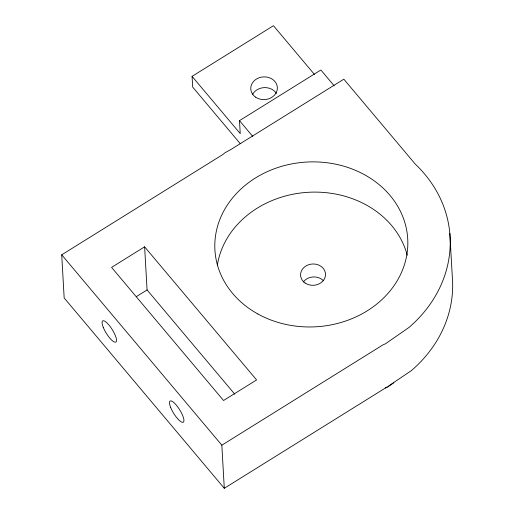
<?xml version="1.0" encoding="UTF-8"?>
<svg xmlns="http://www.w3.org/2000/svg" width="514" height="514" viewBox="0 0 514 514"><rect width="100%" height="100%" fill="white"/><g stroke="black" fill="none" stroke-linecap="round" stroke-linejoin="round"><path stroke-width="0.77" d="M393.814 382.763L387.948 386.894L385.41 387.993M240.154 143.522L192.686 87.097L192.075 76.355L273.448 25.7L314.433 74.421M192.075 76.355L240.231 133.601L239.492 120.649L320.864 69.994L334.184 85.825M224.29 488.3L64.166 297.94L61.719 254.822L223.082 154.367L224.875 152.825L231.242 149.285L343.84 79.188L415.216 164.05A138.973 118.734 -3.3 0 1 409.009 327.437L385.494 343.776L382.962 344.875L221.842 445.182L224.29 488.3L387.35 386.785M144.62 246.823L111.577 267.396L223.545 400.509L256.595 379.936L144.62 246.823L147.075 289.941L234.795 394.225M136.281 296.655L147.075 289.941M388.642 385.982L411.463 370.549A138.973 118.734 -3.3 0 0 452.281 276.481L449.834 233.362M239.492 120.649L252.811 136.486M61.719 254.822L221.842 445.182M303.202 282.09A12.477 10.665 -3.3 0 1 323.447 280.721M217.371 265.108A96.568 82.503 -3.3 0 1 308.888 192.255A96.568 82.503 -3.3 0 1 407.236 255.233M252.58 94.422A13.313 11.372 -3.3 0 1 264.292 87.611A13.313 11.372 -3.3 0 1 276.436 93.477M257.893 313.99A96.568 82.503 -3.3 0 0 407.647 248.146A96.568 82.503 -3.3 0 0 268.404 171.156A96.568 82.503 -3.3 0 0 257.893 313.99M305.078 282.989A12.477 10.665 -3.3 0 0 325.33 276.243A12.477 10.665 -3.3 0 0 308.689 264.716A12.477 10.665 -3.3 0 0 305.078 282.989M170.642 407.409A12.477 3.495 58.1 0 0 183.151 422.283A12.477 3.495 58.1 0 0 176.341 405.135A12.477 3.495 58.1 0 0 170.642 407.409M255.58 97.133A13.313 11.372 -3.3 0 0 277.181 89.937A13.313 11.372 -3.3 0 0 259.429 77.646A13.313 11.372 -3.3 0 0 255.58 97.133M103.224 327.264A12.477 3.495 58.1 0 0 115.734 342.138A12.477 3.495 58.1 0 0 108.929 324.989A12.477 3.495 58.1 0 0 103.224 327.264"/></g></svg>
